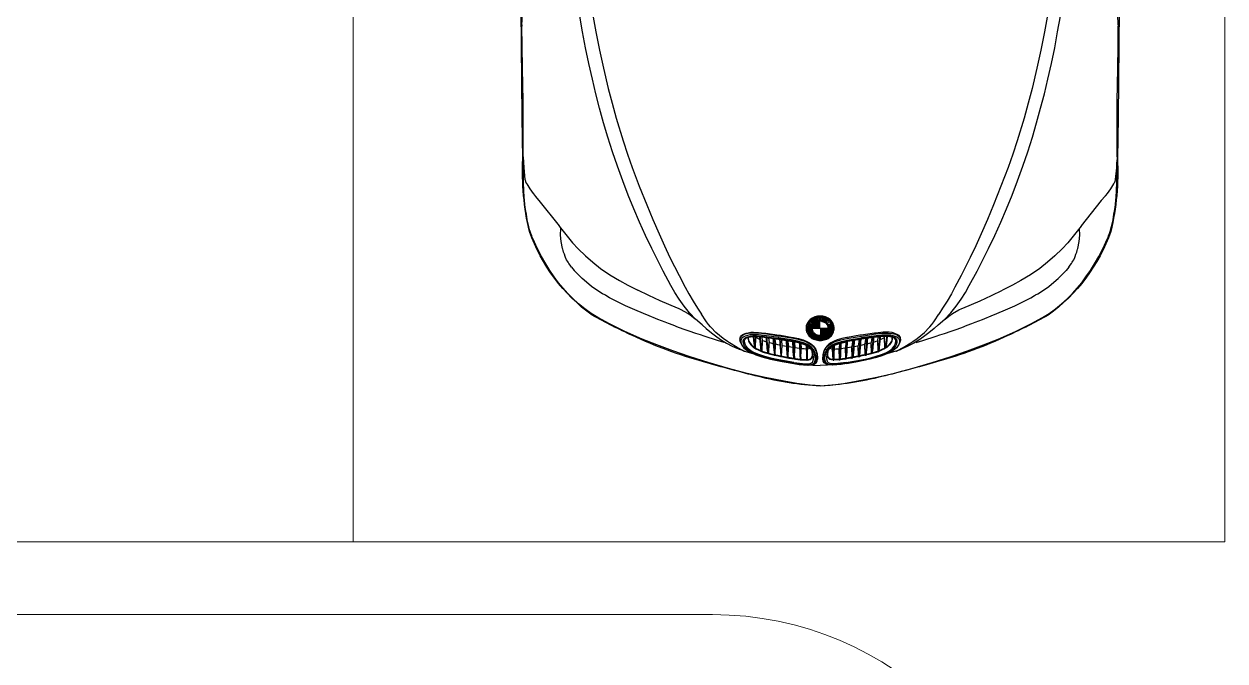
# Model space of a CAD drawing. Header units: inches. Extents: x 13 to 261, y -112 to -47.
# Drawn here: x 25.245 to 28.551, y -84.054 to -82.303 of the extents above; entities that cross this region are included whole.
import ezdxf

# ---------------------------------------------------------------- set-up
doc = ezdxf.new("R2010")
doc.units = ezdxf.units.IN
doc.header["$MEASUREMENT"] = 0
doc.layers.add('BANQUETA', color=2, linetype='Continuous', lineweight=18)
doc.layers.add('CAJONES', color=3, linetype='Continuous', lineweight=20)
doc.layers.add('CONTORNO', color=7, linetype='Continuous')

msp = doc.modelspace()

# ---------------------------------------------------------------- linework, layer by layer
for p, q in [((26.6623, -82.7885), (26.7179, -82.8581)), ((28.2103, -82.7885), (28.1547, -82.8581)), ((26.7521, -82.9717), (26.7595, -82.9807)), ((28.1205, -82.9717), (28.1131, -82.9807)), ((27.0437, -83.0843), (27.0439, -83.0839)), ((27.0929, -83.1143), (27.0765, -83.0971)), ((27.4184, -83.1125), (27.4299, -83.1125)), ((27.4209, -83.1114), (27.43, -83.1114)), ((27.424, -83.1103), (27.43, -83.1103)), ((27.4284, -83.1092), (27.4442, -83.1092)), ((27.434, -83.1103), (27.4386, -83.1103)), ((27.4344, -83.1114), (27.4382, -83.1114)), ((27.4349, -83.1125), (27.4377, -83.1125)), ((27.4426, -83.1103), (27.4486, -83.1103)), ((27.4426, -83.1114), (27.4517, -83.1114)), ((27.4427, -83.1125), (27.4542, -83.1125)), ((27.7797, -83.1143), (27.7961, -83.0971)), ((27.8289, -83.0843), (27.8287, -83.0839)), ((27.1111, -83.1301), (27.0929, -83.1143)), ((27.4005, -83.1383), (27.414, -83.1383)), ((27.4005, -83.1395), (27.4139, -83.1395)), ((27.4005, -83.1406), (27.4139, -83.1406)), ((27.4006, -83.1372), (27.4141, -83.1372)), ((27.4006, -83.1417), (27.4141, -83.1417)), ((27.4007, -83.1361), (27.4143, -83.1361)), ((27.4007, -83.1428), (27.4143, -83.1428)), ((27.4008, -83.1439), (27.4145, -83.1439)), ((27.4009, -83.135), (27.4145, -83.135)), ((27.4011, -83.1338), (27.4149, -83.1338)), ((27.4011, -83.1451), (27.4149, -83.1451)), ((27.4013, -83.1327), (27.4153, -83.1327)), ((27.4016, -83.1316), (27.4158, -83.1316)), ((27.402, -83.1305), (27.4164, -83.1305)), ((27.4024, -83.1294), (27.4138, -83.1294)), ((27.4029, -83.1282), (27.4122, -83.1282)), ((27.4034, -83.1271), (27.4106, -83.1271)), ((27.404, -83.126), (27.4089, -83.126)), ((27.4047, -83.1249), (27.4073, -83.1249)), ((27.4054, -83.1237), (27.4067, -83.1237)), ((27.4062, -83.1226), (27.4077, -83.1226)), ((27.4071, -83.1215), (27.4087, -83.1215)), ((27.408, -83.1204), (27.4098, -83.1204)), ((27.4091, -83.1193), (27.4108, -83.1193)), ((27.4102, -83.1181), (27.4119, -83.1181)), ((27.411, -83.1226), (27.4133, -83.1226)), ((27.4115, -83.117), (27.4297, -83.117)), ((27.4116, -83.1237), (27.4122, -83.1237)), ((27.4121, -83.1215), (27.4142, -83.1215)), ((27.413, -83.1159), (27.4298, -83.1159)), ((27.4139, -83.1395), (27.4587, -83.1395)), ((27.4142, -83.1249), (27.4165, -83.1249)), ((27.4145, -83.1148), (27.4298, -83.1148)), ((27.4148, -83.126), (27.4154, -83.126)), ((27.4153, -83.1237), (27.4175, -83.1237)), ((27.4157, -83.1294), (27.4172, -83.1294)), ((27.4157, -83.1383), (27.4363, -83.1383)), ((27.4158, -83.1372), (27.4363, -83.1372)), ((27.416, -83.1361), (27.4363, -83.1361)), ((27.4162, -83.1181), (27.4297, -83.1181)), ((27.4163, -83.1137), (27.4299, -83.1137)), ((27.4163, -83.135), (27.4363, -83.135)), ((27.4164, -83.1226), (27.4173, -83.1226)), ((27.4167, -83.1282), (27.418, -83.1282)), ((27.4167, -83.1338), (27.4363, -83.1338)), ((27.4169, -83.1193), (27.4296, -83.1193)), ((27.4172, -83.1327), (27.4363, -83.1327)), ((27.4177, -83.1271), (27.419, -83.1271)), ((27.4177, -83.1316), (27.4363, -83.1316)), ((27.4184, -83.1305), (27.4363, -83.1305)), ((27.4188, -83.126), (27.4202, -83.126)), ((27.4192, -83.1294), (27.4363, -83.1294)), ((27.4198, -83.1249), (27.4215, -83.1249)), ((27.4202, -83.1282), (27.4363, -83.1282)), ((27.4205, -83.1204), (27.4322, -83.1204)), ((27.4208, -83.1237), (27.4232, -83.1237)), ((27.4212, -83.1215), (27.4278, -83.1215)), ((27.4213, -83.1226), (27.4252, -83.1226)), ((27.4213, -83.1271), (27.4363, -83.1271)), ((27.4227, -83.126), (27.4363, -83.126)), ((27.4243, -83.1249), (27.4363, -83.1249)), ((27.4264, -83.1237), (27.4363, -83.1237)), ((27.4292, -83.1226), (27.4363, -83.1226)), ((27.4321, -83.1193), (27.4405, -83.1193)), ((27.4333, -83.117), (27.4341, -83.117)), ((27.4333, -83.1181), (27.4346, -83.1181)), ((27.4334, -83.1159), (27.4337, -83.1159)), ((27.4353, -83.1137), (27.4373, -83.1137)), ((27.4358, -83.1148), (27.4369, -83.1148)), ((27.4362, -83.1159), (27.4364, -83.1159)), ((27.4363, -83.1395), (27.457, -83.1395)), ((27.4363, -83.1406), (27.4569, -83.1406)), ((27.4363, -83.1417), (27.4568, -83.1417)), ((27.4363, -83.1428), (27.4566, -83.1428)), ((27.4363, -83.1439), (27.4563, -83.1439)), ((27.4363, -83.1451), (27.4559, -83.1451)), ((27.438, -83.1181), (27.4393, -83.1181)), ((27.4385, -83.117), (27.4393, -83.117)), ((27.4389, -83.1159), (27.4392, -83.1159)), ((27.4405, -83.1204), (27.4545, -83.1204)), ((27.4427, -83.1137), (27.4563, -83.1137)), ((27.4428, -83.1148), (27.4581, -83.1148)), ((27.4428, -83.1159), (27.4597, -83.1159)), ((27.4429, -83.117), (27.4574, -83.117)), ((27.4429, -83.1181), (27.4565, -83.1181)), ((27.443, -83.1193), (27.4555, -83.1193)), ((27.4448, -83.1215), (27.4535, -83.1215)), ((27.4475, -83.1226), (27.4525, -83.1226)), ((27.4495, -83.1237), (27.4517, -83.1237)), ((27.4511, -83.1249), (27.4531, -83.1249)), ((27.4524, -83.126), (27.4571, -83.126)), ((27.4536, -83.1271), (27.4561, -83.1271)), ((27.4546, -83.1282), (27.4563, -83.1282)), ((27.4554, -83.1294), (27.457, -83.1294)), ((27.4559, -83.1249), (27.4581, -83.1249)), ((27.4562, -83.1305), (27.4706, -83.1305)), ((27.4568, -83.1316), (27.471, -83.1316)), ((27.4573, -83.1327), (27.4713, -83.1327)), ((27.4577, -83.1338), (27.4716, -83.1338)), ((27.4578, -83.1451), (27.4716, -83.1451)), ((27.4581, -83.135), (27.4718, -83.135)), ((27.4581, -83.1439), (27.4718, -83.1439)), ((27.4584, -83.1361), (27.4719, -83.1361)), ((27.4584, -83.1428), (27.4719, -83.1428)), ((27.4585, -83.1417), (27.472, -83.1417)), ((27.4586, -83.1372), (27.4721, -83.1372)), ((27.4587, -83.1383), (27.4721, -83.1383)), ((27.4587, -83.1395), (27.4721, -83.1395)), ((27.4587, -83.1406), (27.4721, -83.1406)), ((27.4588, -83.1237), (27.459, -83.1237)), ((27.4589, -83.1204), (27.4601, -83.1204)), ((27.459, -83.1294), (27.4702, -83.1294)), ((27.4595, -83.117), (27.4611, -83.117)), ((27.4599, -83.1193), (27.4635, -83.1193)), ((27.4609, -83.1181), (27.4624, -83.1181)), ((27.4618, -83.1282), (27.4697, -83.1282)), ((27.4628, -83.1237), (27.4646, -83.1237)), ((27.4633, -83.1204), (27.4646, -83.1204)), ((27.4638, -83.1226), (27.4664, -83.1226)), ((27.4644, -83.1215), (27.4656, -83.1215)), ((27.4646, -83.1271), (27.4692, -83.1271)), ((27.4659, -83.1237), (27.4672, -83.1237)), ((27.4667, -83.1249), (27.4679, -83.1249)), ((27.4674, -83.126), (27.4686, -83.126)), ((27.7615, -83.1301), (27.7797, -83.1143)), ((27.2385, -83.1677), (27.2385, -83.1639)), ((27.2583, -83.1937), (27.2593, -83.1645)), ((27.2769, -83.2023), (27.2779, -83.1735)), ((27.2959, -83.1793), (27.2957, -83.1785)), ((27.4013, -83.1462), (27.4153, -83.1462)), ((27.4016, -83.1473), (27.4158, -83.1473)), ((27.402, -83.1484), (27.4165, -83.1484)), ((27.4024, -83.1495), (27.4172, -83.1495)), ((27.4029, -83.1507), (27.418, -83.1507)), ((27.4034, -83.1518), (27.419, -83.1518)), ((27.404, -83.1529), (27.4202, -83.1529)), ((27.4047, -83.154), (27.4215, -83.154)), ((27.4054, -83.1552), (27.4231, -83.1552)), ((27.4062, -83.1563), (27.4252, -83.1563)), ((27.4071, -83.1574), (27.4278, -83.1574)), ((27.408, -83.1585), (27.4322, -83.1585)), ((27.4091, -83.1596), (27.4635, -83.1596)), ((27.4102, -83.1608), (27.4624, -83.1608)), ((27.4115, -83.1619), (27.4611, -83.1619)), ((27.413, -83.163), (27.4597, -83.163)), ((27.4146, -83.1641), (27.4581, -83.1641)), ((27.4164, -83.1653), (27.4562, -83.1653)), ((27.4184, -83.1664), (27.4542, -83.1664)), ((27.4209, -83.1675), (27.4517, -83.1675)), ((27.424, -83.1686), (27.4486, -83.1686)), ((27.4284, -83.1697), (27.4442, -83.1697)), ((27.4363, -83.1462), (27.4555, -83.1462)), ((27.4363, -83.1473), (27.4549, -83.1473)), ((27.4363, -83.1484), (27.4542, -83.1484)), ((27.4363, -83.1495), (27.4534, -83.1495)), ((27.4363, -83.1507), (27.4524, -83.1507)), ((27.4363, -83.1518), (27.4513, -83.1518)), ((27.4363, -83.1529), (27.4499, -83.1529)), ((27.4363, -83.154), (27.4483, -83.154)), ((27.4363, -83.1552), (27.4463, -83.1552)), ((27.4363, -83.1563), (27.4434, -83.1563)), ((27.4405, -83.1585), (27.4646, -83.1585)), ((27.4448, -83.1574), (27.4656, -83.1574)), ((27.4475, -83.1563), (27.4664, -83.1563)), ((27.4495, -83.1552), (27.4672, -83.1552)), ((27.4511, -83.154), (27.4679, -83.154)), ((27.4524, -83.1529), (27.4686, -83.1529)), ((27.4536, -83.1518), (27.4692, -83.1518)), ((27.4546, -83.1507), (27.4697, -83.1507)), ((27.4554, -83.1495), (27.4702, -83.1495)), ((27.4562, -83.1484), (27.4706, -83.1484)), ((27.4568, -83.1473), (27.471, -83.1473)), ((27.4573, -83.1462), (27.4713, -83.1462)), ((27.5767, -83.1793), (27.5769, -83.1785)), ((27.5957, -83.2023), (27.5947, -83.1735)), ((27.6143, -83.1937), (27.6133, -83.1645)), ((27.6341, -83.1681), (27.6347, -83.1691)), ((27.6345, -83.1641), (27.6345, -83.1639)), ((27.2769, -83.2039), (27.2749, -83.2033)), ((27.2949, -83.2079), (27.2959, -83.1793)), ((27.3073, -83.1819), (27.3011, -83.1805)), ((27.3127, -83.2123), (27.3137, -83.1835)), ((27.3137, -83.1835), (27.3135, -83.1827)), ((27.3303, -83.2159), (27.3313, -83.1871)), ((27.3313, -83.1871), (27.3311, -83.1865)), ((27.3481, -83.2193), (27.3491, -83.1905)), ((27.3491, -83.1905), (27.3489, -83.1897)), ((27.3617, -83.1927), (27.3491, -83.1905)), ((27.3657, -83.2223), (27.3667, -83.1935)), ((27.3667, -83.1935), (27.3665, -83.1927)), ((27.3799, -83.1953), (27.3667, -83.1935)), ((27.3833, -83.2247), (27.3843, -83.1957)), ((27.3847, -83.1957), (27.3843, -83.1957)), ((27.4009, -83.2255), (27.4019, -83.1965)), ((27.4017, -83.1887), (27.4019, -83.1957)), ((27.4019, -83.1965), (27.4019, -83.1957)), ((27.4149, -83.2041), (27.4147, -83.2033)), ((27.4225, -83.1967), (27.4225, -83.1965)), ((27.4289, -83.2241), (27.4279, -83.2113)), ((27.4281, -83.2097), (27.4293, -83.2209)), ((27.4445, -83.2097), (27.4433, -83.2209)), ((27.4437, -83.2241), (27.4447, -83.2113)), ((27.4501, -83.1967), (27.4501, -83.1965)), ((27.4577, -83.2041), (27.4579, -83.2033)), ((27.4709, -83.1887), (27.4707, -83.1957)), ((27.4707, -83.1965), (27.4707, -83.1957)), ((27.4717, -83.2255), (27.4707, -83.1965)), ((27.4879, -83.1957), (27.4883, -83.1957)), ((27.4893, -83.2247), (27.4883, -83.1957)), ((27.4927, -83.1953), (27.5059, -83.1935)), ((27.5059, -83.1935), (27.5061, -83.1927)), ((27.5069, -83.2223), (27.5059, -83.1935)), ((27.5109, -83.1927), (27.5235, -83.1905)), ((27.5235, -83.1905), (27.5237, -83.1897)), ((27.5245, -83.2193), (27.5235, -83.1905)), ((27.5413, -83.1871), (27.5415, -83.1865)), ((27.5423, -83.2159), (27.5413, -83.1871)), ((27.5589, -83.1835), (27.5591, -83.1827)), ((27.5599, -83.2123), (27.5589, -83.1835)), ((27.5653, -83.1819), (27.5715, -83.1805)), ((27.5777, -83.2079), (27.5767, -83.1793)), ((27.5957, -83.2039), (27.5977, -83.2033)), ((27.3461, -83.2205), (27.3459, -83.2205)), ((27.3481, -83.2209), (27.3459, -83.2205)), ((27.3481, -83.2193), (27.3635, -83.2221)), ((27.3505, -83.2213), (27.3481, -83.2209)), ((27.3505, -83.2213), (27.3585, -83.2227)), ((27.3833, -83.2261), (27.3813, -83.2259)), ((27.3989, -83.2269), (27.3991, -83.2269)), ((27.4009, -83.2255), (27.4009, -83.2269)), ((27.4717, -83.2255), (27.4717, -83.2269)), ((27.4737, -83.2269), (27.4735, -83.2269)), ((27.4893, -83.2261), (27.4913, -83.2259)), ((27.5245, -83.2193), (27.5091, -83.2221)), ((27.5221, -83.2213), (27.5141, -83.2227)), ((27.5221, -83.2213), (27.5245, -83.2209)), ((27.5245, -83.2209), (27.5267, -83.2205)), ((27.5265, -83.2205), (27.5267, -83.2205))]:
    msp.add_line(p, q)
for points in [[(26.6155, -82.3051), (26.6167, -82.2769), (26.6195, -82.2487), (26.6261, -82.2243)], [(28.2571, -82.3051), (28.2559, -82.2769), (28.2531, -82.2487), (28.2465, -82.2243)], [(27.0765, -83.0971), (27.0617, -83.0789), (27.0479, -83.0595), (27.0365, -83.0411), (27.0257, -83.0221), (27.0045, -82.9823), (26.9731, -82.9203), (26.9559, -82.8843), (26.9393, -82.8477), (26.9233, -82.8107), (26.9081, -82.7733), (26.8929, -82.7339), (26.8785, -82.6941), (26.8649, -82.6541), (26.8521, -82.6137), (26.8403, -82.5741), (26.8293, -82.5345), (26.8189, -82.4945), (26.8093, -82.4543), (26.7997, -82.4111), (26.7907, -82.3679), (26.7825, -82.3245), (26.7747, -82.2811)], [(26.8093, -82.2739), (26.8189, -82.3241), (26.8291, -82.3743), (26.8399, -82.4243), (26.8529, -82.4799), (26.8635, -82.5207), (26.8749, -82.5613), (26.8941, -82.6239), (26.9063, -82.6605), (26.9191, -82.6969), (26.9385, -82.7489), (26.9589, -82.8001), (26.9755, -82.8401), (26.9927, -82.8797), (27.0075, -82.9125), (27.0229, -82.9447), (27.0483, -82.9947), (27.0651, -83.0263), (27.0751, -83.0447)], [(27.7961, -83.0971), (27.8109, -83.0789), (27.8247, -83.0595), (27.8361, -83.0411), (27.8469, -83.0221), (27.8681, -82.9823), (27.8995, -82.9203), (27.9167, -82.8843), (27.9333, -82.8477), (27.9493, -82.8107), (27.9645, -82.7733), (27.9797, -82.7339), (27.9941, -82.6941), (28.0077, -82.6541), (28.0205, -82.6137), (28.0323, -82.5741), (28.0433, -82.5345), (28.0537, -82.4945), (28.0633, -82.4543), (28.0729, -82.4111), (28.0819, -82.3679), (28.0901, -82.3245), (28.0979, -82.2811)], [(28.0633, -82.2739), (28.0537, -82.3241), (28.0435, -82.3743), (28.0327, -82.4243), (28.0197, -82.4799), (28.0091, -82.5207), (27.9977, -82.5613), (27.9785, -82.6239), (27.9663, -82.6605), (27.9535, -82.6969), (27.9341, -82.7489), (27.9137, -82.8001), (27.8971, -82.8401), (27.8799, -82.8797), (27.8651, -82.9125), (27.8497, -82.9447), (27.8243, -82.9947), (27.8075, -83.0263), (27.7975, -83.0447)], [(26.6155, -82.3051), (26.6155, -82.3059), (26.6155, -82.3073), (26.6155, -82.3087)], [(26.6185, -82.6645), (26.6187, -82.6373), (26.6189, -82.6053), (26.6187, -82.5607), (26.6183, -82.5153), (26.6175, -82.4697), (26.6169, -82.4241), (26.6161, -82.3647), (26.6155, -82.3087)], [(28.2541, -82.6645), (28.2539, -82.6373), (28.2537, -82.6053), (28.2539, -82.5607), (28.2543, -82.5153), (28.2551, -82.4697), (28.2557, -82.4241), (28.2565, -82.3647), (28.2571, -82.3087)], [(28.2571, -82.3051), (28.2571, -82.3059), (28.2571, -82.3073), (28.2571, -82.3087)], [(26.6187, -82.6681), (26.6185, -82.6657), (26.6185, -82.6645)], [(26.6187, -82.6681), (26.6203, -82.6987), (26.6238, -82.73)], [(26.6217, -82.7799), (26.6217, -82.7797), (26.6197, -82.7403), (26.6195, -82.6827), (26.6195, -82.6827)], [(28.2539, -82.6681), (28.2523, -82.6987), (28.2488, -82.73)], [(28.2509, -82.7799), (28.2509, -82.7797), (28.2529, -82.7403), (28.2531, -82.6827), (28.2531, -82.6827)], [(28.2539, -82.6681), (28.2541, -82.6657), (28.2541, -82.6645)], [(26.6238, -82.73), (26.6241, -82.7315), (26.6253, -82.7361), (26.6271, -82.7403)], [(26.6271, -82.7403), (26.6285, -82.7427), (26.6371, -82.7561), (26.6465, -82.7691), (26.6505, -82.7741)], [(28.2455, -82.7403), (28.2441, -82.7427), (28.2355, -82.7561), (28.2261, -82.7691), (28.2221, -82.7741)], [(28.2488, -82.73), (28.2485, -82.7315), (28.2473, -82.7361), (28.2455, -82.7403)], [(26.6275, -82.8261), (26.6255, -82.8127), (26.6237, -82.7999), (26.6221, -82.7849), (26.6217, -82.7799)], [(26.6505, -82.7741), (26.6517, -82.7757), (26.6521, -82.7761), (26.6623, -82.7885)], [(28.2221, -82.7741), (28.2209, -82.7757), (28.2205, -82.7761), (28.2103, -82.7885)], [(28.2451, -82.8261), (28.2471, -82.8127), (28.2489, -82.7999), (28.2505, -82.7849), (28.2509, -82.7799)], [(26.6437, -82.8885), (26.6423, -82.8849), (26.6401, -82.8789), (26.6381, -82.8735), (26.6357, -82.8663), (26.6341, -82.8597), (26.6331, -82.8557), (26.6325, -82.8527), (26.6301, -82.8409), (26.6275, -82.8261)], [(28.2289, -82.8885), (28.2303, -82.8849), (28.2325, -82.8789), (28.2345, -82.8735), (28.2369, -82.8663), (28.2385, -82.8597), (28.2395, -82.8557), (28.2401, -82.8527), (28.2425, -82.8409), (28.2451, -82.8261)], [(26.7179, -82.8581), (26.7181, -82.8583), (26.7401, -82.8865), (26.7549, -82.9043), (26.7705, -82.9213), (26.7899, -82.9401), (26.8101, -82.9581), (26.8313, -82.9747), (26.8569, -82.9925), (26.8839, -83.0085), (26.9071, -83.0211), (26.9305, -83.0331), (26.9341, -83.0349)], [(26.7277, -82.9221), (26.7271, -82.9199), (26.7233, -82.9011), (26.7219, -82.8835), (26.7223, -82.8653)], [(26.7225, -82.8639), (26.7223, -82.8645), (26.7223, -82.8653)], [(28.1547, -82.8581), (28.1545, -82.8583), (28.1325, -82.8865), (28.1177, -82.9043), (28.1021, -82.9213), (28.0827, -82.9401), (28.0625, -82.9581), (28.0413, -82.9747), (28.0157, -82.9925), (27.9887, -83.0085), (27.9655, -83.0211), (27.9421, -83.0331), (27.9385, -83.0349)], [(28.1449, -82.9221), (28.1455, -82.9199), (28.1493, -82.9011), (28.1507, -82.8835), (28.1503, -82.8653)], [(28.1501, -82.8639), (28.1503, -82.8645), (28.1503, -82.8653)], [(27.4363, -83.2975), (27.4225, -83.2971), (27.4087, -83.2959), (27.3719, -83.2911), (27.3369, -83.2853), (27.2803, -83.2741), (27.2319, -83.2627), (27.1837, -83.2501), (27.1277, -83.2337), (27.0757, -83.2171), (27.0309, -83.2017), (26.9865, -83.1851), (26.9461, -83.1691), (26.8983, -83.1481), (26.8565, -83.1277), (26.8239, -83.1097), (26.8059, -83.0985), (26.7887, -83.0863), (26.7715, -83.0723), (26.7551, -83.0573), (26.7415, -83.0435), (26.7287, -83.0291), (26.7163, -83.0141), (26.7045, -82.9983), (26.6925, -82.9809), (26.6811, -82.9627), (26.6691, -82.9419), (26.6581, -82.9207), (26.6499, -82.9031), (26.6437, -82.8885)], [(27.4363, -83.2975), (27.4501, -83.2971), (27.4639, -83.2959), (27.5007, -83.2911), (27.5357, -83.2853), (27.5923, -83.2741), (27.6407, -83.2627), (27.6889, -83.2501), (27.7449, -83.2337), (27.7969, -83.2171), (27.8417, -83.2017), (27.8861, -83.1851), (27.9265, -83.1691), (27.9743, -83.1481), (28.0161, -83.1277), (28.0487, -83.1097), (28.0667, -83.0985), (28.0839, -83.0863), (28.1011, -83.0723), (28.1175, -83.0573), (28.1311, -83.0435), (28.1439, -83.0291), (28.1563, -83.0141), (28.1681, -82.9983), (28.1801, -82.9809), (28.1915, -82.9627), (28.2035, -82.9419), (28.2145, -82.9207), (28.2227, -82.9031), (28.2289, -82.8885)], [(26.7521, -82.9717), (26.7481, -82.9661), (26.7445, -82.9611), (26.7423, -82.9581), (26.7405, -82.9551), (26.7381, -82.9509), (26.7351, -82.9445), (26.7345, -82.9423), (26.7321, -82.9357), (26.7301, -82.9299), (26.7289, -82.9259), (26.7277, -82.9221)], [(28.1205, -82.9717), (28.1245, -82.9661), (28.1281, -82.9611), (28.1303, -82.9581), (28.1321, -82.9551), (28.1345, -82.9509), (28.1375, -82.9445), (28.1381, -82.9423), (28.1405, -82.9357), (28.1425, -82.9299), (28.1437, -82.9259), (28.1449, -82.9221)], [(27.1719, -83.1787), (27.1539, -83.1731), (27.1169, -83.1611), (27.1067, -83.1577), (27.0941, -83.1535), (27.0761, -83.1473), (27.0645, -83.1433), (27.0463, -83.1369), (27.0315, -83.1313), (27.0185, -83.1265), (27.0097, -83.1231), (26.9897, -83.1153), (26.9831, -83.1127), (26.9657, -83.1057), (26.9499, -83.0991), (26.9263, -83.0887), (26.9005, -83.0773), (26.8767, -83.0659), (26.8567, -83.0555), (26.8459, -83.0495), (26.8433, -83.0479), (26.8369, -83.0443), (26.8269, -83.0383), (26.8071, -83.0243), (26.7933, -83.0131), (26.7809, -83.0025), (26.7753, -82.9969), (26.7727, -82.9943), (26.7595, -82.9807)], [(27.7007, -83.1787), (27.7187, -83.1731), (27.7557, -83.1611), (27.7659, -83.1577), (27.7785, -83.1535), (27.7965, -83.1473), (27.8081, -83.1433), (27.8263, -83.1369), (27.8411, -83.1313), (27.8541, -83.1265), (27.8629, -83.1231), (27.8829, -83.1153), (27.8895, -83.1127), (27.9069, -83.1057), (27.9227, -83.0991), (27.9463, -83.0887), (27.9721, -83.0773), (27.9959, -83.0659), (28.0159, -83.0555), (28.0267, -83.0495), (28.0293, -83.0479), (28.0357, -83.0443), (28.0457, -83.0383), (28.0655, -83.0243), (28.0793, -83.0131), (28.0917, -83.0025), (28.0973, -82.9969), (28.0999, -82.9943), (28.1131, -82.9807)], [(27.0925, -83.1141), (27.0825, -83.1065), (27.0717, -83.0991), (27.0541, -83.0891), (27.0465, -83.0855), (27.0437, -83.0843), (26.9961, -83.0639), (26.9649, -83.0497), (26.9341, -83.0349)], [(27.0751, -83.0447), (27.0869, -83.0647), (27.0991, -83.0841), (27.1095, -83.1005)], [(27.7975, -83.0447), (27.7857, -83.0647), (27.7735, -83.0841), (27.7631, -83.1005)], [(27.7801, -83.1141), (27.7901, -83.1065), (27.8009, -83.0991), (27.8185, -83.0891), (27.8261, -83.0855), (27.8289, -83.0843), (27.8765, -83.0639), (27.9077, -83.0497), (27.9385, -83.0349)], [(27.1095, -83.1003), (27.1095, -83.1003), (27.1095, -83.1005)], [(27.2265, -83.2021), (27.2265, -83.2021), (27.2235, -83.2005), (27.2081, -83.1921), (27.1867, -83.1793), (27.1811, -83.1755), (27.1695, -83.1675), (27.1591, -83.1593), (27.1489, -83.1507), (27.1463, -83.1483), (27.1387, -83.1405), (27.1345, -83.1359), (27.1289, -83.1291), (27.1233, -83.1217), (27.1197, -83.1165), (27.1115, -83.1037), (27.1095, -83.1005)], [(27.1095, -83.1005), (27.1095, -83.1005), (27.1095, -83.1005), (27.1095, -83.1005), (27.1095, -83.1005)], [(27.6461, -83.2021), (27.6461, -83.2021), (27.6491, -83.2005), (27.6645, -83.1921), (27.6859, -83.1793), (27.6915, -83.1755), (27.7031, -83.1675), (27.7135, -83.1593), (27.7237, -83.1507), (27.7263, -83.1483), (27.7339, -83.1405), (27.7381, -83.1359), (27.7437, -83.1291), (27.7493, -83.1217), (27.7529, -83.1165), (27.7611, -83.1037), (27.7631, -83.1005)], [(27.7631, -83.1003), (27.7631, -83.1003), (27.7631, -83.1005)], [(27.7631, -83.1005), (27.7631, -83.1005), (27.7631, -83.1005), (27.7631, -83.1005), (27.7631, -83.1005)], [(27.1111, -83.1301), (27.1221, -83.1397), (27.1369, -83.1519), (27.1515, -83.1629), (27.1651, -83.1723), (27.1785, -83.1805), (27.1945, -83.1885)], [(27.4117, -83.1183), (27.4063, -83.1241), (27.4149, -83.1301), (27.4206, -83.124)], [(27.4141, -83.1218), (27.412, -83.124), (27.4106, -83.1231), (27.4127, -83.1208), (27.4127, -83.1208)], [(27.4161, -83.1228), (27.4138, -83.1253), (27.4152, -83.1263), (27.4175, -83.1237)], [(27.7615, -83.1301), (27.7505, -83.1397), (27.7357, -83.1519), (27.7211, -83.1629), (27.7075, -83.1723), (27.6941, -83.1805), (27.6781, -83.1885)], [(27.2149, -83.1695), (27.2158, -83.1653), (27.2167, -83.1632), (27.2186, -83.1604), (27.22, -83.159), (27.2231, -83.1569), (27.2303, -83.1537), (27.2329, -83.1529), (27.2382, -83.1516), (27.2458, -83.1506), (27.2524, -83.1503), (27.2668, -83.151), (27.2831, -83.1525)], [(27.2149, -83.1695), (27.2151, -83.1717), (27.2155, -83.1733)], [(27.2895, -83.1559), (27.2827, -83.1551), (27.2665, -83.1533), (27.2495, -83.1527), (27.2377, -83.1537), (27.2293, -83.1561), (27.2225, -83.1595), (27.2183, -83.1631), (27.2163, -83.1665), (27.2153, -83.1699), (27.2155, -83.1733)], [(27.2159, -83.1759), (27.2157, -83.1745), (27.2155, -83.1733)], [(27.2159, -83.1759), (27.2185, -83.1827), (27.2223, -83.1887), (27.2251, -83.1921), (27.2313, -83.1977), (27.2393, -83.2031)], [(27.3619, -83.1719), (27.3229, -83.1653), (27.3221, -83.1651), (27.2821, -83.1595), (27.2669, -83.1579), (27.2519, -83.1573), (27.2505, -83.1573), (27.2431, -83.1579), (27.2363, -83.1591), (27.2299, -83.1611), (27.2247, -83.1637), (27.2209, -83.1667), (27.2189, -83.1699), (27.2181, -83.1731), (27.2181, -83.1763), (27.2201, -83.1837), (27.2243, -83.1905)], [(27.3639, -83.2363), (27.3379, -83.2317), (27.3119, -83.2265), (27.3003, -83.2237), (27.2959, -83.2227), (27.2803, -83.2187), (27.2657, -83.2139), (27.2515, -83.2079), (27.2425, -83.2029), (27.2349, -83.1971), (27.2323, -83.1945), (27.2287, -83.1899), (27.2259, -83.1841), (27.2245, -83.1779), (27.2245, -83.1743), (27.2255, -83.1707), (27.2285, -83.1671), (27.2315, -83.1651), (27.2369, -83.1629), (27.2433, -83.1613), (27.2509, -83.1605), (27.2609, -83.1601), (27.2777, -83.1613), (27.2795, -83.1615), (27.2821, -83.1617), (27.2899, -83.1627), (27.3217, -83.1673), (27.3605, -83.1739), (27.3613, -83.1741)], [(27.3643, -83.2339), (27.3383, -83.2293), (27.3125, -83.2241), (27.3009, -83.2213), (27.2967, -83.2203), (27.2817, -83.2163), (27.2677, -83.2119), (27.2541, -83.2063), (27.2455, -83.2015), (27.2383, -83.1959), (27.2359, -83.1933), (27.2323, -83.1887), (27.2295, -83.1831), (27.2279, -83.1771), (27.2279, -83.1735), (27.2291, -83.1701), (27.2324, -83.1663)], [(27.2324, -83.1663), (27.2339, -83.1655), (27.2383, -83.1639), (27.2447, -83.1627), (27.2521, -83.1619), (27.2617, -83.1619), (27.2779, -83.1631), (27.2797, -83.1633), (27.2821, -83.1637), (27.2899, -83.1647), (27.3215, -83.1691), (27.3601, -83.1757), (27.3609, -83.1759)], [(27.2377, -83.1641), (27.2379, -83.1693), (27.2391, -83.1749), (27.2415, -83.1799), (27.2451, -83.1849), (27.2465, -83.1863), (27.2531, -83.1921), (27.2561, -83.1941)], [(27.2385, -83.1677), (27.2401, -83.1745), (27.2435, -83.1805), (27.2471, -83.1849), (27.2521, -83.1893), (27.2557, -83.1921)], [(27.2519, -83.1619), (27.2521, -83.1637), (27.2527, -83.1713), (27.2529, -83.1721), (27.2549, -83.1873), (27.2561, -83.1941)], [(27.2539, -83.1619), (27.2541, -83.1641), (27.2547, -83.1719), (27.2549, -83.1725), (27.2569, -83.1877), (27.2583, -83.1955)], [(27.2593, -83.1645), (27.2589, -83.1633), (27.2587, -83.1619)], [(27.2705, -83.1705), (27.2629, -83.1667), (27.2593, -83.1645)], [(27.2749, -83.2033), (27.2733, -83.1949), (27.2729, -83.1913), (27.2709, -83.1751), (27.2703, -83.1691), (27.2703, -83.1673), (27.2699, -83.1625)], [(27.2769, -83.2039), (27.2753, -83.1953), (27.2749, -83.1919), (27.2729, -83.1755), (27.2723, -83.1695), (27.2723, -83.1675), (27.2719, -83.1625)], [(27.2775, -83.1721), (27.2765, -83.1657), (27.2761, -83.1629)], [(27.2779, -83.1735), (27.2777, -83.1729), (27.2775, -83.1721)], [(27.2889, -83.1773), (27.2823, -83.1751), (27.2785, -83.1739), (27.2779, -83.1735)], [(27.2831, -83.1525), (27.2871, -83.1531), (27.3233, -83.1581), (27.3269, -83.1587), (27.3611, -83.1645), (27.3633, -83.1649)], [(27.2929, -83.2089), (27.2907, -83.1953), (27.2907, -83.1941), (27.2891, -83.1787), (27.2885, -83.1705), (27.2883, -83.1691), (27.2881, -83.1645)], [(27.3627, -83.1677), (27.3173, -83.1599), (27.2895, -83.1559)], [(27.2949, -83.2095), (27.2927, -83.1957), (27.2919, -83.1871), (27.2911, -83.1791), (27.2907, -83.1757), (27.2905, -83.1709), (27.2901, -83.1665), (27.2901, -83.1647)], [(27.2937, -83.1651), (27.2939, -83.1659), (27.2957, -83.1785)], [(27.3063, -83.1669), (27.3067, -83.1739), (27.3069, -83.1787), (27.3073, -83.1821), (27.3079, -83.1903), (27.3087, -83.1991), (27.3107, -83.2133)], [(27.3083, -83.1671), (27.3087, -83.1741), (27.3089, -83.1791), (27.3093, -83.1823), (27.3099, -83.1907), (27.3107, -83.1995), (27.3127, -83.2137)], [(27.3115, -83.1677), (27.3117, -83.1697), (27.3135, -83.1827)], [(27.3245, -83.1697), (27.3247, -83.1715), (27.3249, -83.1769), (27.3253, -83.1853), (27.3259, -83.1937), (27.3267, -83.2025), (27.3283, -83.2171)], [(27.3303, -83.2175), (27.3287, -83.2029), (27.3283, -83.2001), (27.3273, -83.1855), (27.3273, -83.1853), (27.3269, -83.1773), (27.3265, -83.1699)], [(27.3295, -83.1705), (27.3297, -83.1731), (27.3311, -83.1865)], [(27.3429, -83.1727), (27.3431, -83.1797), (27.3435, -83.1883), (27.3439, -83.1969), (27.3445, -83.2057), (27.3459, -83.2205)], [(27.3449, -83.1729), (27.3451, -83.1801), (27.3455, -83.1885), (27.3459, -83.1971), (27.3465, -83.2061), (27.3481, -83.2209)], [(27.3475, -83.1735), (27.3477, -83.1763), (27.3489, -83.1897)], [(27.4149, -83.2033), (27.4145, -83.2023), (27.4133, -83.1999), (27.4107, -83.1961), (27.4065, -83.1921), (27.4007, -83.1881), (27.3937, -83.1847), (27.3831, -83.1811), (27.3721, -83.1783), (27.3609, -83.1759)], [(27.3637, -83.2235), (27.3625, -83.2087), (27.3623, -83.2057), (27.3617, -83.1911), (27.3613, -83.1825), (27.3611, -83.1775), (27.3611, -83.1761)], [(27.3639, -83.2363), (27.3881, -83.2393), (27.4025, -83.2399), (27.4117, -83.2391), (27.4163, -83.2375), (27.4191, -83.2355), (27.4207, -83.2335), (27.4227, -83.2277), (27.4227, -83.2273), (27.4231, -83.2231), (27.4221, -83.2147), (27.4219, -83.2141), (27.4199, -83.2073), (27.4177, -83.2021), (27.4139, -83.1963), (27.4091, -83.1915), (27.4029, -83.1871), (27.3953, -83.1833), (27.3843, -83.1795), (27.3729, -83.1765), (27.3613, -83.1741)], [(27.3835, -83.2393), (27.3835, -83.2393), (27.3901, -83.2399), (27.4019, -83.2407), (27.4117, -83.2401), (27.4183, -83.2383), (27.4221, -83.2355), (27.4243, -83.2319), (27.4253, -83.2277), (27.4255, -83.2233), (27.4251, -83.2185), (27.4243, -83.2145), (27.4213, -83.2053), (27.4195, -83.2011), (27.4169, -83.1969), (27.4111, -83.1907), (27.4031, -83.1849), (27.3933, -83.1803), (27.3779, -83.1755), (27.3619, -83.1719)], [(27.4279, -83.2113), (27.4251, -83.2017), (27.4225, -83.1967), (27.4203, -83.1933), (27.4143, -83.1869), (27.4055, -83.1809), (27.3949, -83.1761), (27.3791, -83.1713), (27.3627, -83.1677)], [(27.3631, -83.1765), (27.3633, -83.1827), (27.3637, -83.1913), (27.3641, -83.1999), (27.3645, -83.2089), (27.3657, -83.2239)], [(27.3633, -83.1649), (27.3767, -83.1679), (27.3899, -83.1717), (27.3997, -83.1755), (27.4067, -83.1791), (27.4125, -83.1833), (27.4173, -83.1875), (27.4209, -83.1921), (27.4241, -83.1977), (27.4265, -83.2041), (27.4281, -83.2097)], [(27.3655, -83.1769), (27.3655, -83.1791), (27.3665, -83.1927)], [(27.5093, -83.1649), (27.4959, -83.1679), (27.4827, -83.1717), (27.4729, -83.1755), (27.4659, -83.1791), (27.4601, -83.1833), (27.4553, -83.1875), (27.4517, -83.1921), (27.4485, -83.1977), (27.4461, -83.2041), (27.4445, -83.2097)], [(27.4447, -83.2113), (27.4475, -83.2017), (27.4501, -83.1967), (27.4523, -83.1933), (27.4583, -83.1869), (27.4671, -83.1809), (27.4777, -83.1761), (27.4935, -83.1713), (27.5099, -83.1677)], [(27.4891, -83.2393), (27.4891, -83.2393), (27.4825, -83.2399), (27.4707, -83.2407), (27.4609, -83.2401), (27.4543, -83.2383), (27.4505, -83.2355), (27.4483, -83.2319), (27.4473, -83.2277), (27.4471, -83.2233), (27.4475, -83.2185), (27.4483, -83.2145), (27.4513, -83.2053), (27.4531, -83.2011), (27.4557, -83.1969), (27.4615, -83.1907), (27.4695, -83.1849), (27.4793, -83.1803), (27.4947, -83.1755), (27.5107, -83.1719)], [(27.5087, -83.2363), (27.4845, -83.2393), (27.4701, -83.2399), (27.4609, -83.2391), (27.4563, -83.2375), (27.4535, -83.2355), (27.4519, -83.2335), (27.4499, -83.2277), (27.4499, -83.2273), (27.4495, -83.2231), (27.4505, -83.2147), (27.4507, -83.2141), (27.4527, -83.2073), (27.4549, -83.2021), (27.4587, -83.1963), (27.4635, -83.1915), (27.4697, -83.1871), (27.4773, -83.1833), (27.4883, -83.1795), (27.4997, -83.1765), (27.5113, -83.1741)], [(27.4577, -83.2033), (27.4581, -83.2023), (27.4593, -83.1999), (27.4619, -83.1961), (27.4661, -83.1921), (27.4719, -83.1881), (27.4789, -83.1847), (27.4895, -83.1811), (27.5005, -83.1783), (27.5117, -83.1759)], [(27.5071, -83.1769), (27.5071, -83.1791), (27.5061, -83.1927)], [(27.5095, -83.1765), (27.5093, -83.1827), (27.5089, -83.1913), (27.5085, -83.1999), (27.5081, -83.2089), (27.5069, -83.2239)], [(27.5083, -83.2339), (27.5343, -83.2293), (27.5601, -83.2241), (27.5717, -83.2213), (27.5759, -83.2203), (27.5909, -83.2163), (27.6049, -83.2119), (27.6185, -83.2063), (27.6271, -83.2015), (27.6343, -83.1959), (27.6367, -83.1933), (27.6403, -83.1887), (27.6431, -83.1831), (27.6447, -83.1771), (27.6447, -83.1735), (27.6435, -83.1701), (27.6407, -83.1669), (27.6401, -83.1663)], [(27.5087, -83.2363), (27.5347, -83.2317), (27.5607, -83.2265), (27.5723, -83.2237), (27.5767, -83.2227), (27.5923, -83.2187), (27.6069, -83.2139), (27.6211, -83.2079), (27.6301, -83.2029), (27.6377, -83.1971), (27.6403, -83.1945), (27.6439, -83.1899), (27.6467, -83.1841), (27.6481, -83.1779), (27.6481, -83.1743), (27.6471, -83.1707), (27.6441, -83.1671), (27.6411, -83.1651), (27.6357, -83.1629), (27.6293, -83.1613), (27.6217, -83.1605), (27.6117, -83.1601), (27.5949, -83.1613), (27.5931, -83.1615), (27.5905, -83.1617), (27.5827, -83.1627), (27.5509, -83.1673), (27.5121, -83.1739), (27.5113, -83.1741)], [(27.5089, -83.2235), (27.5101, -83.2087), (27.5103, -83.2057), (27.5109, -83.1911), (27.5113, -83.1825), (27.5115, -83.1775), (27.5115, -83.1761)], [(27.5895, -83.1525), (27.5855, -83.1531), (27.5493, -83.1581), (27.5457, -83.1587), (27.5115, -83.1645), (27.5093, -83.1649)], [(27.5099, -83.1677), (27.5553, -83.1599), (27.5831, -83.1559)], [(27.5107, -83.1719), (27.5497, -83.1653), (27.5505, -83.1651), (27.5905, -83.1595), (27.6057, -83.1579), (27.6207, -83.1573), (27.6221, -83.1573), (27.6295, -83.1579), (27.6363, -83.1591), (27.6427, -83.1611), (27.6479, -83.1637), (27.6517, -83.1667), (27.6537, -83.1699), (27.6545, -83.1731), (27.6545, -83.1763), (27.6525, -83.1837), (27.6483, -83.1905)], [(27.6401, -83.1665), (27.6401, -83.1663), (27.6387, -83.1655), (27.6343, -83.1639), (27.6279, -83.1627), (27.6205, -83.1619), (27.6109, -83.1619), (27.5947, -83.1631), (27.5929, -83.1633), (27.5905, -83.1637), (27.5827, -83.1647), (27.5511, -83.1691), (27.5125, -83.1757), (27.5117, -83.1759)], [(27.5251, -83.1735), (27.5249, -83.1763), (27.5237, -83.1897)], [(27.5277, -83.1729), (27.5275, -83.1801), (27.5271, -83.1885), (27.5267, -83.1971), (27.5261, -83.2061), (27.5245, -83.2209)], [(27.5297, -83.1727), (27.5295, -83.1797), (27.5291, -83.1883), (27.5287, -83.1969), (27.5281, -83.2057), (27.5267, -83.2205)], [(27.5431, -83.1705), (27.5429, -83.1731), (27.5415, -83.1865)], [(27.5423, -83.2175), (27.5439, -83.2029), (27.5443, -83.2001), (27.5453, -83.1855), (27.5453, -83.1853), (27.5457, -83.1773), (27.5461, -83.1699)], [(27.5481, -83.1697), (27.5479, -83.1715), (27.5477, -83.1769), (27.5473, -83.1853), (27.5467, -83.1937), (27.5459, -83.2025), (27.5443, -83.2171)], [(27.5611, -83.1677), (27.5609, -83.1697), (27.5591, -83.1827)], [(27.5643, -83.1671), (27.5639, -83.1741), (27.5637, -83.1791), (27.5633, -83.1823), (27.5627, -83.1907), (27.5619, -83.1995), (27.5599, -83.2137)], [(27.5663, -83.1669), (27.5659, -83.1739), (27.5657, -83.1787), (27.5653, -83.1821), (27.5647, -83.1903), (27.5639, -83.1991), (27.5619, -83.2133)], [(27.5789, -83.1651), (27.5787, -83.1659), (27.5769, -83.1785)], [(27.5777, -83.2095), (27.5799, -83.1957), (27.5807, -83.1871), (27.5815, -83.1791), (27.5819, -83.1757), (27.5821, -83.1709), (27.5825, -83.1665), (27.5825, -83.1647)], [(27.5797, -83.2089), (27.5819, -83.1953), (27.5819, -83.1941), (27.5835, -83.1787), (27.5841, -83.1705), (27.5843, -83.1691), (27.5845, -83.1645)], [(27.5831, -83.1559), (27.5899, -83.1551), (27.6061, -83.1533), (27.6231, -83.1527), (27.6349, -83.1537), (27.6433, -83.1561), (27.6501, -83.1595), (27.6543, -83.1631), (27.6563, -83.1665), (27.6573, -83.1699), (27.6571, -83.1733)], [(27.5837, -83.1773), (27.5903, -83.1751), (27.5941, -83.1739), (27.5947, -83.1735)], [(27.6577, -83.1695), (27.6571, -83.1645), (27.6537, -83.1597), (27.6503, -83.1571), (27.6423, -83.1535), (27.6345, -83.1515), (27.6259, -83.1505), (27.6229, -83.1503), (27.6101, -83.1505), (27.5895, -83.1525)], [(27.5947, -83.1735), (27.5949, -83.1729), (27.5951, -83.1721)], [(27.5951, -83.1721), (27.5961, -83.1657), (27.5965, -83.1629)], [(27.5957, -83.2039), (27.5973, -83.1953), (27.5977, -83.1919), (27.5997, -83.1755), (27.6003, -83.1695), (27.6003, -83.1675), (27.6007, -83.1625)], [(27.5977, -83.2033), (27.5993, -83.1949), (27.5997, -83.1913), (27.6017, -83.1751), (27.6023, -83.1691), (27.6023, -83.1673), (27.6027, -83.1625)], [(27.6021, -83.1705), (27.6097, -83.1667), (27.6133, -83.1645)], [(27.6133, -83.1645), (27.6137, -83.1633), (27.6139, -83.1619)], [(27.6187, -83.1619), (27.6185, -83.1641), (27.6179, -83.1719), (27.6177, -83.1725), (27.6157, -83.1877), (27.6143, -83.1955)], [(27.6207, -83.1619), (27.6205, -83.1637), (27.6199, -83.1713), (27.6197, -83.1721), (27.6177, -83.1873), (27.6165, -83.1941)], [(27.6349, -83.1641), (27.6347, -83.1693), (27.6335, -83.1749), (27.6311, -83.1799), (27.6275, -83.1849), (27.6261, -83.1863), (27.6195, -83.1921), (27.6165, -83.1941)], [(27.6341, -83.1681), (27.6341, -83.1677), (27.6325, -83.1745), (27.6291, -83.1805), (27.6255, -83.1849), (27.6205, -83.1893), (27.6169, -83.1921)], [(27.6567, -83.1759), (27.6541, -83.1827), (27.6503, -83.1887), (27.6475, -83.1921), (27.6413, -83.1977), (27.6333, -83.2031)], [(27.6341, -83.1677), (27.6341, -83.1639), (27.6343, -83.1667), (27.6341, -83.1677)], [(27.6567, -83.1759), (27.6569, -83.1745), (27.6571, -83.1733)], [(27.6577, -83.1695), (27.6575, -83.1717), (27.6571, -83.1733)], [(27.1945, -83.1885), (27.1945, -83.1887), (27.2067, -83.1941), (27.2139, -83.1973)], [(27.2265, -83.2021), (27.2205, -83.2001), (27.2153, -83.1981), (27.2139, -83.1973)], [(27.2243, -83.1905), (27.2265, -83.1931), (27.2321, -83.1981), (27.2397, -83.2033), (27.2593, -83.2123)], [(27.2265, -83.2021), (27.2281, -83.2025), (27.2533, -83.2095)], [(27.2561, -83.1941), (27.2593, -83.1959), (27.2653, -83.1991), (27.2653, -83.1991), (27.2749, -83.2033)], [(27.2583, -83.1937), (27.2583, -83.1945), (27.2583, -83.1953), (27.2583, -83.1955)], [(27.2583, -83.1937), (27.2585, -83.1939), (27.2587, -83.1939), (27.2745, -83.2015)], [(27.2769, -83.2023), (27.2783, -83.2029), (27.2787, -83.2029), (27.2925, -83.2073)], [(27.2769, -83.2023), (27.2769, -83.2035), (27.2769, -83.2039), (27.2769, -83.2039)], [(27.2769, -83.2039), (27.2825, -83.2059), (27.2825, -83.2059), (27.3033, -83.2115), (27.3287, -83.2171), (27.3461, -83.2205)], [(27.2949, -83.2079), (27.3001, -83.2093), (27.3003, -83.2093), (27.3103, -83.2117)], [(27.2949, -83.2079), (27.2949, -83.2089), (27.2949, -83.2095)], [(27.3011, -83.1805), (27.3003, -83.1803), (27.2959, -83.1793)], [(27.3253, -83.1859), (27.3201, -83.1849), (27.3137, -83.1835)], [(27.3435, -83.1895), (27.3329, -83.1875), (27.3313, -83.1871)], [(27.3643, -83.2339), (27.3877, -83.2365), (27.4011, -83.2371), (27.4091, -83.2361), (27.4129, -83.2347), (27.4151, -83.2327), (27.4163, -83.2305), (27.4177, -83.2245), (27.4179, -83.2239), (27.4181, -83.2199), (27.4173, -83.2119), (27.4171, -83.2113), (27.4155, -83.2047), (27.4149, -83.2033)], [(27.3795, -83.1801), (27.3795, -83.1849), (27.3797, -83.1935), (27.3801, -83.2031), (27.3805, -83.2111), (27.3813, -83.2259)], [(27.3815, -83.1807), (27.3815, -83.1851), (27.3817, -83.1937), (27.3821, -83.2033), (27.3825, -83.2113), (27.3833, -83.2261)], [(27.3835, -83.1813), (27.3835, -83.1815), (27.3843, -83.1951)], [(27.3843, -83.1951), (27.3843, -83.1953), (27.3843, -83.1957)], [(27.3979, -83.1965), (27.3927, -83.1963), (27.3847, -83.1957), (27.3845, -83.1957)], [(27.3977, -83.1865), (27.3977, -83.1871), (27.3977, -83.1877), (27.3979, -83.1957), (27.3983, -83.2069), (27.3983, -83.2129), (27.3989, -83.2269)], [(27.3997, -83.1875), (27.3999, -83.1959), (27.4001, -83.2039), (27.4003, -83.2131), (27.4009, -83.2269)], [(27.4009, -83.2269), (27.4047, -83.2265), (27.4099, -83.2251), (27.4117, -83.2239), (27.4141, -83.2211), (27.4153, -83.2175), (27.4155, -83.2163), (27.4159, -83.2107), (27.4149, -83.2041)], [(27.4009, -83.2255), (27.4053, -83.2249), (27.4067, -83.2247), (27.4099, -83.2233), (27.4109, -83.2227), (27.4129, -83.2205), (27.4141, -83.2183), (27.4153, -83.2135), (27.4153, -83.2099)], [(27.4091, -83.1945), (27.4067, -83.1955), (27.4047, -83.1961), (27.4019, -83.1965)], [(27.4153, -83.2099), (27.4145, -83.2029), (27.4143, -83.2017)], [(27.4149, -83.2037), (27.4147, -83.2033), (27.4145, -83.2029)], [(27.5083, -83.2339), (27.4849, -83.2365), (27.4715, -83.2371), (27.4635, -83.2361), (27.4597, -83.2347), (27.4575, -83.2327), (27.4563, -83.2305), (27.4549, -83.2245), (27.4547, -83.2239), (27.4545, -83.2199), (27.4553, -83.2119), (27.4555, -83.2113), (27.4571, -83.2047), (27.4577, -83.2033)], [(27.4717, -83.2269), (27.4679, -83.2265), (27.4627, -83.2251), (27.4609, -83.2239), (27.4585, -83.2211), (27.4573, -83.2175), (27.4571, -83.2163), (27.4567, -83.2107), (27.4577, -83.2041)], [(27.4573, -83.2099), (27.4581, -83.2029), (27.4583, -83.2017)], [(27.4717, -83.2255), (27.4673, -83.2249), (27.4659, -83.2247), (27.4627, -83.2233), (27.4617, -83.2227), (27.4597, -83.2205), (27.4585, -83.2183), (27.4573, -83.2135), (27.4573, -83.2099)], [(27.4577, -83.2037), (27.4579, -83.2033), (27.4581, -83.2029)], [(27.4635, -83.1945), (27.4659, -83.1955), (27.4679, -83.1961), (27.4707, -83.1965)], [(27.4729, -83.1875), (27.4727, -83.1959), (27.4725, -83.2039), (27.4723, -83.2131), (27.4717, -83.2269)], [(27.4749, -83.1865), (27.4749, -83.1871), (27.4749, -83.1877), (27.4747, -83.1957), (27.4743, -83.2069), (27.4743, -83.2129), (27.4737, -83.2269)], [(27.4747, -83.1965), (27.4799, -83.1963), (27.4879, -83.1957), (27.4881, -83.1957)], [(27.4891, -83.1813), (27.4891, -83.1815), (27.4883, -83.1951)], [(27.4883, -83.1951), (27.4883, -83.1953), (27.4883, -83.1957)], [(27.4911, -83.1807), (27.4911, -83.1851), (27.4909, -83.1937), (27.4905, -83.2033), (27.4901, -83.2113), (27.4893, -83.2261)], [(27.4931, -83.1801), (27.4931, -83.1849), (27.4929, -83.1935), (27.4925, -83.2031), (27.4921, -83.2111), (27.4913, -83.2259)], [(27.5957, -83.2039), (27.5901, -83.2059), (27.5901, -83.2059), (27.5693, -83.2115), (27.5439, -83.2171), (27.5265, -83.2205)], [(27.5291, -83.1895), (27.5397, -83.1875), (27.5413, -83.1871)], [(27.5473, -83.1859), (27.5525, -83.1849), (27.5589, -83.1835)], [(27.5777, -83.2079), (27.5725, -83.2093), (27.5723, -83.2093), (27.5623, -83.2117)], [(27.5715, -83.1805), (27.5723, -83.1803), (27.5767, -83.1793)], [(27.5777, -83.2079), (27.5777, -83.2089), (27.5777, -83.2095)], [(27.5957, -83.2023), (27.5943, -83.2029), (27.5939, -83.2029), (27.5801, -83.2073)], [(27.5957, -83.2023), (27.5957, -83.2035), (27.5957, -83.2039), (27.5957, -83.2039)], [(27.6165, -83.1941), (27.6133, -83.1959), (27.6073, -83.1991), (27.6073, -83.1991), (27.5977, -83.2033)], [(27.6143, -83.1937), (27.6141, -83.1939), (27.6139, -83.1939), (27.5981, -83.2015)], [(27.6483, -83.1905), (27.6461, -83.1931), (27.6405, -83.1981), (27.6329, -83.2033), (27.6133, -83.2123)], [(27.6143, -83.1937), (27.6143, -83.1945), (27.6143, -83.1953), (27.6143, -83.1955)], [(27.6461, -83.2021), (27.6445, -83.2025), (27.6194, -83.2095)], [(27.6461, -83.2021), (27.6521, -83.2001), (27.6573, -83.1981), (27.6587, -83.1973)], [(27.6781, -83.1885), (27.6781, -83.1887), (27.6659, -83.1941), (27.6587, -83.1973)], [(27.2593, -83.2123), (27.2755, -83.2177), (27.2999, -83.2241), (27.3319, -83.2311), (27.3639, -83.2367)], [(27.3127, -83.2123), (27.3127, -83.2133), (27.3127, -83.2137)], [(27.3127, -83.2123), (27.3195, -83.2137), (27.3281, -83.2155)], [(27.3303, -83.2159), (27.3303, -83.2171), (27.3303, -83.2175)], [(27.3303, -83.2159), (27.3329, -83.2165), (27.3459, -83.2189)], [(27.3481, -83.2193), (27.3481, -83.2205), (27.3481, -83.2209)], [(27.3585, -83.2227), (27.3653, -83.2237), (27.3659, -83.2239)], [(27.3639, -83.2367), (27.3783, -83.2387), (27.3835, -83.2393)], [(27.3657, -83.2223), (27.3657, -83.2233), (27.3657, -83.2237), (27.3657, -83.2239)], [(27.3657, -83.2223), (27.3687, -83.2229), (27.3813, -83.2245)], [(27.3657, -83.2239), (27.3657, -83.2239), (27.3681, -83.2241), (27.3813, -83.2259)], [(27.3833, -83.2247), (27.3833, -83.2255), (27.3833, -83.2261)], [(27.3833, -83.2247), (27.3847, -83.2247), (27.3929, -83.2253), (27.3989, -83.2255), (27.3989, -83.2255)], [(27.3833, -83.2261), (27.3869, -83.2265), (27.3987, -83.2269), (27.3989, -83.2269)], [(27.4009, -83.2269), (27.3991, -83.2269), (27.3989, -83.2269)], [(27.4033, -83.2407), (27.4123, -83.2401), (27.4195, -83.2381), (27.4225, -83.2365), (27.4249, -83.2345), (27.4277, -83.2299), (27.4289, -83.2247), (27.4289, -83.2241)], [(27.4125, -83.24), (27.4161, -83.2405), (27.4363, -83.2415)], [(27.4293, -83.2209), (27.4291, -83.2225), (27.4289, -83.2241)], [(27.4602, -83.24), (27.4565, -83.2405), (27.4363, -83.2415)], [(27.4433, -83.2209), (27.4435, -83.2225), (27.4437, -83.2241)], [(27.4693, -83.2407), (27.4603, -83.2401), (27.4531, -83.2381), (27.4501, -83.2365), (27.4477, -83.2345), (27.4449, -83.2299), (27.4437, -83.2247), (27.4437, -83.2241)], [(27.4717, -83.2269), (27.4735, -83.2269), (27.4737, -83.2269)], [(27.4893, -83.2247), (27.4879, -83.2247), (27.4797, -83.2253), (27.4737, -83.2255), (27.4737, -83.2255)], [(27.4893, -83.2261), (27.4857, -83.2265), (27.4739, -83.2269), (27.4737, -83.2269)], [(27.5087, -83.2367), (27.4943, -83.2387), (27.4891, -83.2393)], [(27.4893, -83.2247), (27.4893, -83.2255), (27.4893, -83.2261)], [(27.5069, -83.2223), (27.5039, -83.2229), (27.4913, -83.2245)], [(27.5069, -83.2239), (27.5069, -83.2239), (27.5045, -83.2241), (27.4913, -83.2259)], [(27.5141, -83.2227), (27.5073, -83.2237), (27.5067, -83.2239)], [(27.5069, -83.2223), (27.5069, -83.2233), (27.5069, -83.2237), (27.5069, -83.2239)], [(27.6133, -83.2123), (27.5971, -83.2177), (27.5727, -83.2241), (27.5407, -83.2311), (27.5087, -83.2367)], [(27.5245, -83.2193), (27.5245, -83.2205), (27.5245, -83.2209)], [(27.5423, -83.2159), (27.5397, -83.2165), (27.5267, -83.2189)], [(27.5423, -83.2159), (27.5423, -83.2171), (27.5423, -83.2175)], [(27.5599, -83.2123), (27.5531, -83.2137), (27.5445, -83.2155)], [(27.5599, -83.2123), (27.5599, -83.2133), (27.5599, -83.2137)]]:
    msp.add_lwpolyline(points)
for points in [[(27.4751, -83.1395, 0.056462), (27.4744, -83.1329, 0.055115), (27.4722, -83.1266, 0.052786), (27.4686, -83.1208, 0.05002), (27.4638, -83.1157, 0.047333), (27.4579, -83.1115, 0.045092), (27.4512, -83.1084, 0.043513), (27.4439, -83.1064, 0.042704), (27.4363, -83.1058, 0.042704), (27.4287, -83.1064, 0.043513), (27.4214, -83.1084, 0.045092), (27.4147, -83.1115, 0.047333), (27.4089, -83.1157, 0.05002), (27.404, -83.1208, 0.052786), (27.4004, -83.1266, 0.055115), (27.3982, -83.1329, 0.056462), (27.3975, -83.1395, 0.056462), (27.3982, -83.146, 0.055115), (27.4004, -83.1523, 0.052786), (27.404, -83.1581, 0.05002), (27.4089, -83.1632, 0.047333), (27.4147, -83.1674, 0.045092), (27.4214, -83.1705, 0.043513), (27.4287, -83.1725, 0.042704), (27.4363, -83.1731, 0.042704), (27.4439, -83.1725, 0.043513), (27.4512, -83.1705, 0.045092), (27.4579, -83.1674, 0.047333), (27.4638, -83.1632, 0.05002), (27.4686, -83.1581, 0.052786), (27.4722, -83.1523, 0.055115), (27.4744, -83.146, 0.056462)], [(27.4363, -83.1084, 0.042704), (27.4293, -83.109, 0.043513), (27.4226, -83.1108, 0.045092), (27.4164, -83.1136, 0.047333), (27.411, -83.1175, 0.05002), (27.4065, -83.1222, 0.052786), (27.4032, -83.1276, 0.055115), (27.4012, -83.1334, 0.056462), (27.4005, -83.1395, 0.056462), (27.4012, -83.1455, 0.055115), (27.4032, -83.1513, 0.052786), (27.4065, -83.1567, 0.05002), (27.411, -83.1614, 0.047333), (27.4164, -83.1653, 0.045092), (27.4226, -83.1682, 0.043513), (27.4293, -83.1699, 0.042704), (27.4363, -83.1705, 0.042704), (27.4433, -83.1699, 0.043513), (27.45, -83.1682, 0.045092), (27.4562, -83.1653, 0.047333), (27.4617, -83.1614, 0.05002), (27.4661, -83.1567, 0.052786), (27.4694, -83.1513, 0.055115), (27.4715, -83.1455, 0.056462), (27.4722, -83.1395, 0.056462), (27.4715, -83.1334, 0.055115), (27.4694, -83.1276, 0.052786), (27.4661, -83.1222, 0.05002), (27.4617, -83.1175, 0.047333), (27.4562, -83.1136, 0.045092), (27.45, -83.1108, 0.043513), (27.4433, -83.109, 0.042704)], [(27.4363, -83.12, 0.042704), (27.4319, -83.1204, 0.043513), (27.4277, -83.1215, 0.045092), (27.4239, -83.1233, 0.047333), (27.4205, -83.1257, 0.05002), (27.4177, -83.1287, 0.052786), (27.4156, -83.132, 0.055115), (27.4143, -83.1357, 0.056462), (27.4139, -83.1395, 0.056462), (27.4143, -83.1432, 0.055115), (27.4156, -83.1469, 0.052786), (27.4177, -83.1502, 0.05002), (27.4205, -83.1532, 0.047333), (27.4239, -83.1556, 0.045092), (27.4277, -83.1574, 0.043513), (27.4319, -83.1585, 0.042704), (27.4363, -83.1589, 0.042704), (27.4407, -83.1585, 0.043513), (27.4449, -83.1574, 0.045092), (27.4488, -83.1556, 0.047333), (27.4521, -83.1532, 0.05002), (27.4549, -83.1502, 0.052786), (27.457, -83.1469, 0.055115), (27.4583, -83.1432, 0.056462), (27.4587, -83.1395, 0.056462), (27.4583, -83.1357, 0.055115), (27.457, -83.132, 0.052786), (27.4549, -83.1287, 0.05002), (27.4521, -83.1257, 0.047333), (27.4488, -83.1233, 0.045092), (27.4449, -83.1215, 0.043513), (27.4407, -83.1204, 0.042704)]]:
    msp.add_lwpolyline(points, format="xyb", close=True)
for points in [[(27.43, -83.1099), (27.4296, -83.1196), (27.4332, -83.1191), (27.4334, -83.1152), (27.435, -83.1192), (27.4376, -83.1192), (27.4392, -83.1152), (27.4394, -83.1191), (27.443, -83.1196), (27.4426, -83.1099), (27.4389, -83.1096), (27.4363, -83.1162), (27.4337, -83.1096)], [(27.4583, -83.1161), (27.4516, -83.1237), (27.4541, -83.1256), (27.4592, -83.1236), (27.4558, -83.1275), (27.4574, -83.13), (27.4674, -83.126), (27.4657, -83.1233), (27.4618, -83.1249), (27.4646, -83.1217), (27.4625, -83.1194), (27.4583, -83.1211), (27.4609, -83.1182)]]:
    msp.add_lwpolyline(points, close=True)
for points in [[(27.4169, -83.1197, 0.057431), (27.4168, -83.1192, 0.05562), (27.4166, -83.1187, 0.052954), (27.4163, -83.1183, 0.050038), (27.4159, -83.1179, 0.047381), (27.4154, -83.1176, 0.045314), (27.4149, -83.1174, 0.044018), (27.4143, -83.1173, 0.04357), (27.4137, -83.1173, 0.043992), (27.4132, -83.1174, 0.045263), (27.4126, -83.1176, 0.047309), (27.4121, -83.1179, 0.049952), (27.4117, -83.1183, 0.049952)], [(27.4127, -83.1208, -0.049195), (27.4128, -83.1207, -0.046619), (27.4129, -83.1206, -0.044593), (27.4131, -83.1206, -0.043291), (27.4133, -83.1206, -0.042789), (27.4134, -83.1205, -0.04311), (27.4136, -83.1206, -0.044241), (27.4138, -83.1206, -0.046119), (27.4139, -83.1207, -0.048595), (27.414, -83.1208, -0.051392), (27.4141, -83.1209, -0.054067), (27.4142, -83.1211, -0.056064), (27.4142, -83.1212, -0.056876), (27.4142, -83.1214, -0.056274), (27.4142, -83.1215, -0.054429), (27.4142, -83.1216, -0.051819), (27.4141, -83.1218, -0.051819)], [(27.4175, -83.1237, 0.051748), (27.4176, -83.1236, 0.054351), (27.4177, -83.1235, 0.056193), (27.4177, -83.1233, 0.056799), (27.4177, -83.1232, 0.055997), (27.4176, -83.123, 0.054011), (27.4176, -83.1229, 0.051346), (27.4175, -83.1228, 0.048556), (27.4174, -83.1227, 0.046081), (27.4172, -83.1226, 0.044201), (27.4171, -83.1225, 0.043062), (27.4169, -83.1225, 0.042729), (27.4167, -83.1225, 0.043217), (27.4165, -83.1226, 0.044502), (27.4164, -83.1226, 0.04651), (27.4163, -83.1227, 0.049071), (27.4161, -83.1228, 0.049071)], [(27.4206, -83.124, 0.053032), (27.421, -83.1235, 0.055748), (27.4212, -83.123, 0.057627), (27.4213, -83.1225, 0.058156), (27.4213, -83.1219, 0.057179), (27.4211, -83.1214, 0.054981), (27.4209, -83.1208, 0.052134), (27.4205, -83.1204, 0.049237), (27.42, -83.12, 0.046745), (27.4194, -83.1197, 0.044932), (27.4188, -83.1196, 0.043938), (27.4182, -83.1195, 0.043818), (27.4176, -83.1195, 0.044576), (27.4169, -83.1197, 0.044576)]]:
    msp.add_lwpolyline(points, format="xyb")
for p in [(27.6345, -83.1641), (27.2139, -83.1973), (27.4225, -83.1965), (27.4501, -83.1965), (27.6587, -83.1973), (27.3107, -83.2133), (27.3127, -83.2137), (27.3283, -83.2171), (27.3303, -83.2175), (27.3481, -83.2209), (27.3657, -83.2239), (27.3833, -83.2261), (27.4893, -83.2261), (27.5069, -83.2239), (27.5245, -83.2209), (27.5423, -83.2175), (27.5443, -83.2171), (27.5599, -83.2137), (27.5619, -83.2133)]:
    msp.add_point(p)
at = {"layer": 'BANQUETA'}
msp.add_line((19.5507, -83.9268), (27.1396, -83.9268), dxfattribs=at)
msp.add_arc((27.1396, -84.8268), 0.9, 270, 90, dxfattribs=at)
at = {"layer": 'CAJONES'}
for p, q in [((26.1507, -78.7268), (26.1507, -83.7268)), ((28.5507, -78.7268), (28.5507, -83.7268)), ((18.9507, -83.7268), (28.5507, -83.7268))]:
    msp.add_line(p, q, dxfattribs=at)
at = {"layer": 'CONTORNO'}
msp.add_lwpolyline([(28.259, -82.2612), (28.2563, -82.5587), (28.2547, -82.6733, -0.07127), (28.2365, -82.8736, -0.150606), (28.064, -83.1036, -0.017676), (27.9531, -83.1596, -0.039244), (27.757, -83.232, -0.006697), (27.6058, -83.2725, -0.047571), (27.4363, -83.2987, -0.047571), (27.2668, -83.2725, -0.006697), (27.1156, -83.232, -0.039244), (26.9195, -83.1596, -0.017676), (26.8086, -83.1036, -0.150606), (26.6361, -82.8736, -0.07127), (26.6179, -82.6733), (26.6163, -82.5587), (26.6136, -82.2612, -0.060864)], format="xyb", dxfattribs=at)

doc.saveas('drawing.dxf')
